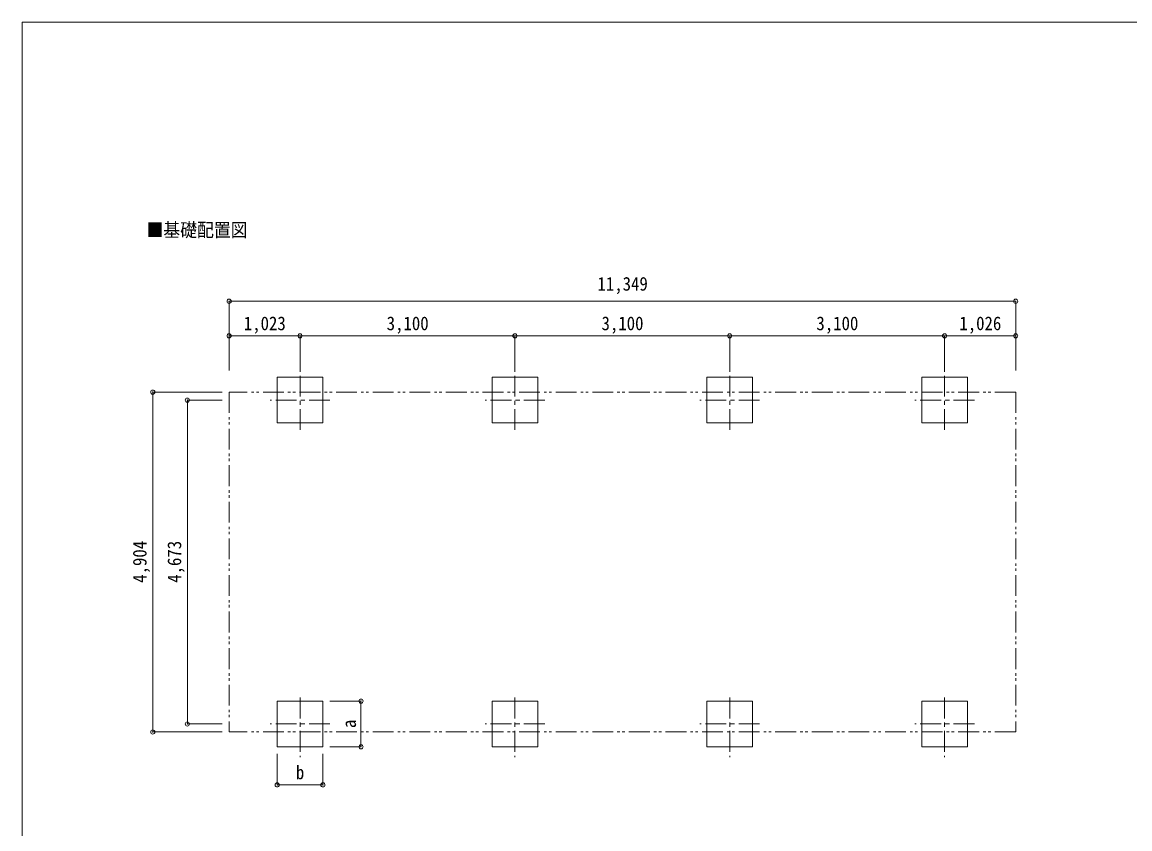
# Model space of a CAD drawing. Units: millimetres at full size, sheet at 1:60. Extents: x -16864 to 16864, y -11640 to 11640.
# Drawn here: x -16864 to -881, y 0 to 11640 of the extents above; entities that cross this region are included whole.
import ezdxf
from ezdxf.enums import TextEntityAlignment as Align

# ---------------------------------------------------------------- set-up
doc = ezdxf.new("R2010")
doc.units = ezdxf.units.MM
doc.header["$LTSCALE"] = 60
doc.header["$PDMODE"] = 32
doc.header["$PDSIZE"] = 60
doc.linetypes.add('CHAIN1', pattern=[8, 5, -1, 1, -1])
doc.linetypes.add('DOUBLE_CHAIN1', pattern=[8.8, 5, -1, 0.6, -0.6, 0.6, -1])
for name, color, linetype, lineweight in [('1-2', 134, 'Continuous', 9), ('1-8', 6, 'Continuous', 9), ('1-A', 4, 'CHAIN1', 9), ('F-0', 7, 'Continuous', 9)]:
    doc.layers.add(name, color=color, linetype=linetype, lineweight=lineweight)
doc.layers.add('1-7', color=7, linetype='Continuous')
doc.styles.add('ＭＳ ゴシック', font='')
doc.styles.get('ＭＳ ゴシック').set_extended_font_data('MS Gothic')

msp = doc.modelspace()

# ---------------------------------------------------------------- linework, layer by layer
at = {"layer": '1-2', "color": 6}
for p, q in [((-2528.7, 7613.5), (-13877.7, 7613.5)), ((-12854.7, 7113.5), (-13877.7, 7113.5)), ((-9754.7, 7113.5), (-12854.7, 7113.5)), ((-6654.7, 7113.5), (-9754.7, 7113.5)), ((-3554.7, 7113.5), (-6654.7, 7113.5)), ((-2528.7, 7113.5), (-3554.7, 7113.5))]:
    msp.add_line(p, q, dxfattribs=at)
at = {"layer": '1-8'}
for p, q in [((-13877.7, 6615.5), (-13877.7, 7613.5)), ((-2528.7, 6615.5), (-2528.7, 7613.5)), ((-12854.7, 6615.5), (-12854.7, 7113.5)), ((-9754.7, 6615.5), (-9754.7, 7113.5)), ((-6654.7, 6615.5), (-6654.7, 7113.5)), ((-3554.7, 6615.5), (-3554.7, 7113.5)), ((-14979.68, 6302), (-13980.04, 6302)), ((-14979.68, 1398), (-14979.68, 6302)), ((-14480.04, 6186.5), (-13980.04, 6186.5)), ((-14480.04, 1513.5), (-14480.04, 6186.5)), ((-11975.52, 1843.5), (-12425.52, 1843.5)), ((-11975.52, 1183.5), (-11975.52, 1843.5)), ((-14480.04, 1513.5), (-13980.04, 1513.5)), ((-14979.68, 1398), (-13980.04, 1398)), ((-11975.52, 1183.5), (-12425.52, 1183.5)), ((-13184.56, 634.5), (-13184.56, 1084.5)), ((-12524.52, 634.5), (-12524.52, 1084.5)), ((-12524.52, 634.5), (-13184.56, 634.5))]:
    msp.add_line(p, q, dxfattribs=at)
for p in [(-13877.7, 7613.5), (-2528.7, 7613.5), (-13877.7, 7113.5), (-12854.7, 7113.5), (-9754.7, 7113.5), (-6654.7, 7113.5), (-3554.7, 7113.5), (-2528.7, 7113.5), (-14979.68, 6302), (-14480.04, 6186.5), (-11975.52, 1843.5), (-14480.04, 1513.5), (-14979.68, 1398), (-11975.52, 1183.5), (-13184.56, 634.5), (-12524.52, 634.5)]:
    msp.add_point(p, dxfattribs=at)
at = {"layer": '1-A'}
for p, q in [((-12854.56, 5756.5), (-12854.56, 6616.5)), ((-9754.56, 5756.5), (-9754.56, 6616.5)), ((-6654.56, 5756.5), (-6654.56, 6616.5)), ((-3554.56, 5756.5), (-3554.56, 6616.5)), ((-12424.52, 6186.5), (-13284.56, 6186.5)), ((-9324.52, 6186.5), (-10184.56, 6186.5)), ((-6224.52, 6186.5), (-7084.56, 6186.5)), ((-3124.52, 6186.5), (-3984.56, 6186.5)), ((-12854.56, 1893.5), (-12854.56, 1033.5)), ((-9754.56, 1893.5), (-9754.56, 1033.5)), ((-6654.56, 1893.5), (-6654.56, 1033.5)), ((-3554.56, 1893.5), (-3554.56, 1033.5)), ((-12424.52, 1513.5), (-13284.56, 1513.5)), ((-9324.52, 1513.5), (-10184.56, 1513.5)), ((-6224.52, 1513.5), (-7084.56, 1513.5)), ((-3124.52, 1513.5), (-3984.56, 1513.5))]:
    msp.add_line(p, q, dxfattribs=at)
at = {"layer": '1-A', "color": 7, "linetype": 'DOUBLE_CHAIN1'}
for p, q in [((-2528.7, 6302), (-13877.58, 6302)), ((-13877.58, 6302), (-13877.58, 1398))]:
    msp.add_line(p, q, dxfattribs=at)
at = {"layer": '1-A', "linetype": 'Continuous'}
for points in [[(-13184.56, 5856.5), (-12524.52, 5856.5), (-12524.52, 6516.5), (-13184.56, 6516.5)], [(-10084.56, 5856.5), (-9424.52, 5856.5), (-9424.52, 6516.5), (-10084.56, 6516.5)], [(-6984.56, 5856.5), (-6324.52, 5856.5), (-6324.52, 6516.5), (-6984.56, 6516.5)], [(-3884.56, 5856.5), (-3224.52, 5856.5), (-3224.52, 6516.5), (-3884.56, 6516.5)], [(-13184.56, 1843.5), (-12524.52, 1843.5), (-12524.52, 1183.5), (-13184.56, 1183.5)], [(-10084.56, 1843.5), (-9424.52, 1843.5), (-9424.52, 1183.5), (-10084.56, 1183.5)], [(-6984.56, 1843.5), (-6324.52, 1843.5), (-6324.52, 1183.5), (-6984.56, 1183.5)], [(-3884.56, 1843.5), (-3224.52, 1843.5), (-3224.52, 1183.5), (-3884.56, 1183.5)]]:
    msp.add_lwpolyline(points, close=True, dxfattribs=at)
at = {"layer": '1-A', "color": 7, "linetype": 'DOUBLE_CHAIN1'}
msp.add_lwpolyline([(-2528.7, 6302), (-2528.7, 1398), (-13877.58, 1398)], dxfattribs=at)
at = {"layer": 'F-0', "color": 5, "lineweight": 5}
for q in [(-16864.12, -11640), (16015.88, 11640)]:
    msp.add_line((-16864.12, 11640), q, dxfattribs=at)

# ---------------------------------------------------------------- texts
at = {"layer": '1-7', "style": 'ＭＳ ゴシック', "width": 0.9}
msp.add_text('■基礎配置図', height=197.9, dxfattribs=at).set_placement((-15069.8, 8483.56), align=Align.BOTTOM_LEFT)
at = {"layer": '1-8', "color": 7, "style": 'ＭＳ ゴシック', "width": 0.9}
for s, p in [('11,349', (-8563.2, 7706.5)), ('1,023', (-13666.2, 7135.84)), ('3,100', (-11604.7, 7135.84)), ('3,100', (-8504.7, 7135.84)), ('3,100', (-5404.7, 7135.84)), ('1,026', (-3341.7, 7135.84)), ('b', (-12914.54, 656.49))]:
    msp.add_text(s, height=197.9, dxfattribs=at).set_placement(p, align=Align.BOTTOM_LEFT)
for s, p in [('4,904', (-15009.68, 3550)), ('4,673', (-14510.04, 3550)), ('a', (-11988.47, 1453.5))]:
    msp.add_text(s, height=197.9, rotation=90, dxfattribs=at).set_placement(p, align=Align.BOTTOM_LEFT)

doc.saveas('drawing.dxf')
